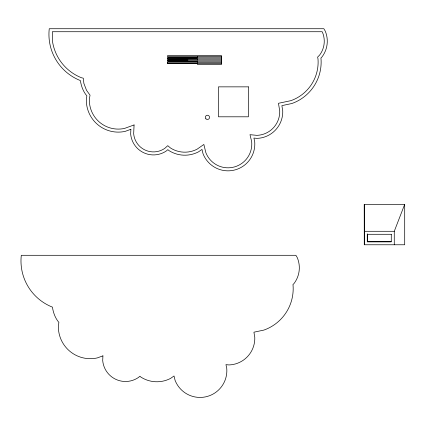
<?xml version="1.0" encoding="UTF-8"?>
<svg xmlns="http://www.w3.org/2000/svg" width="426" height="426" viewBox="0 0 426 426"><rect width="100%" height="100%" fill="white"/><g stroke="black" fill="none" stroke-linecap="round" stroke-linejoin="round"><path stroke-width="0.64" d="M221.483 62.297L167.572 62.281L167.572 63.399L197.52 63.421L197.52 64.544L221.483 64.544L221.483 55.561L167.572 55.561L167.572 56.685L221.483 56.685M394.274 244.769L394.274 231.291L404.7 204.336L364.267 204.336L364.267 244.769L404.7 244.769L404.7 204.336M197.52 60.05L197.52 58.932L167.572 58.99L167.572 57.798L221.483 57.808M167.572 57.798L197.52 57.808L197.52 56.685M167.572 58.921L221.483 58.932M221.483 61.174L167.572 61.174L167.572 60.029L221.483 60.05M221.483 63.421L167.572 63.405L167.572 62.281M364.267 204.336L364.321 231.291L394.274 231.291M391.185 241.776L367.265 241.776L367.265 233.826M167.572 60.029L187.914 60.05M167.572 61.152L197.52 61.174L197.52 62.297M364.321 231.291L364.321 244.769M102.922 355.864L102.703 360.566A22.882 22.882 0 0 0 138.594 377.377L139.866 376.217L140.942 377.122A29.623 29.623 0 0 0 170.533 378.432L174.026 375.988L175.07 380.296A26.79 26.79 0 0 0 226.696 367.771L225.934 364.64L228.996 364.938A26.668 26.668 0 0 0 254.785 337.419L253.923 332.189L263.88 330.091A43.91 43.91 0 0 0 293.056 285.292L292.918 284.632L294.084 283.444A26.039 26.039 0 0 0 297.257 257.597L295.9 255.296L21.3 255.296A49.677 49.677 0 0 0 52.446 307.146C53.175 312.444 55.236 318.211 58.905 322.455L58.394 325.357A31.955 31.955 0 0 0 97.25 357.931L102.922 355.864M130.878 129.296L130.665 133.998A22.882 22.882 0 0 0 166.555 150.809L167.823 149.648L168.898 150.554A29.623 29.623 0 0 0 198.495 151.864L201.983 149.419L203.032 153.727A26.79 26.79 0 0 0 254.652 141.203L253.891 138.072L256.958 138.375A26.668 26.668 0 0 0 282.742 110.851L281.879 105.627L291.837 103.523A43.91 43.91 0 0 0 321.012 58.724L320.874 58.069L322.045 56.876A26.039 26.039 0 0 0 325.214 31.029L323.861 28.728L49.256 28.728A49.677 49.677 0 0 0 80.402 80.578C81.137 85.876 83.198 91.643 86.867 95.887L86.356 98.789A31.955 31.955 0 0 0 125.207 131.362L130.878 129.296M134.073 124.946L133.673 133.743A19.862 19.862 0 0 0 164.825 148.333L167.743 145.671L170.522 148.008A26.604 26.604 0 0 0 197.1 149.185L203.862 144.457L205.849 152.641A23.771 23.771 0 0 0 251.649 141.528L249.987 134.675L256.857 135.356A23.648 23.648 0 0 0 279.722 110.952L278.46 103.289L290.836 100.674A40.891 40.891 0 0 0 318.004 58.958L317.615 57.116L319.633 55.06A23.02 23.02 0 0 0 322.434 32.211L322.147 31.726L52.307 31.726L52.473 41.247A46.658 46.658 0 0 0 81.51 77.766L83.32 78.219L83.853 83.336L86.547 90.355L90.035 95.158L89.375 98.923A28.931 28.931 0 0 0 124.552 128.412L134.073 124.946M248.417 86.856L218.463 86.856L218.463 116.804L248.417 116.804L248.417 86.856M391.276 234.289L367.318 234.289L367.318 241.776L391.276 241.776L391.276 234.289M205.939 118.849A2.119 2.119 0 0 0 209.48 117.901A2.119 2.119 0 0 0 206.887 115.308A2.119 2.119 0 0 0 205.939 118.849"/></g></svg>
